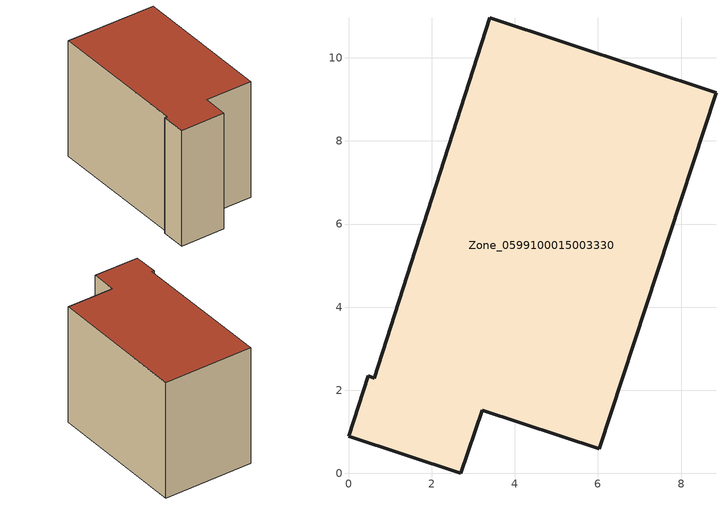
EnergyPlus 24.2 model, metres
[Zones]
Zone_0599100015003330
 floor ground (C_G): 3.4,10.97 8.84,9.16 6.04,0.59 3.21,1.53 2.71,0 0,0.9 0.47,2.35 0.62,2.3 z0.94
 wall outside (C_F): 0.47,2.35 0,0.9 2.71,0 3.21,1.53 6.04,0.59 8.84,9.16 3.4,10.97 0.62,2.3 0.47,2.35 z0.94:8.56
 roof outside (C_R): 3.4,10.97 0.62,2.3 0.47,2.35 0,0.9 2.71,0 3.21,1.53 6.04,0.59 8.84,9.16 z8.56
[BUILDING]
Pand.0599100015003330: North Axis=0; Terrain=City; Loads Convergence Tolerance Value=0.04; Temperature Convergence Tolerance Value=0.4; Solar Distribution=FullExterior; Maximum Number of Warmup Days=25; Minimum Number of Warmup Days=1
[Site:Location]
Rotterdam.The.Hague.AP_ZH_NLD Design_Conditions: Latitude=51.96; Longitude=4.45; Time Zone=1; Elevation=-4.5
[SITE:GROUNDTEMPERATURE:BUILDINGSURFACE]
18, 18, 18, 18, 18, 18, 18, 18, 18, 18, 18, 18
[MATERIAL] Thermal Absorptance=0.9; Solar Absorptance=0.7; Visible Absorptance=0.7
Name | Roughness | Thickness | Conductivity | Density | Specific Heat
G.TI.1965-1974 | MediumSmooth | 0.15 | 0.882353 | 540 | 1210
F.TI.1965-1974 | Rough | 0.3 | 0.697674 | 1920 | 840
R.TI.1965-1974 | MediumRough | 0.2 | 0.232558 | 1500 | 1000
[CONSTRUCTION]
C_G: G.TI.1965-1974
C_F: F.TI.1965-1974
C_R: R.TI.1965-1974
[ZONE]
Zone_0599100015003330: Type=1; Multiplier=1; Ceiling Height=Autocalculate; Volume=Autocalculate; Floor Area=autocalculate; Part of Total Floor Area=Yes
[ZONEINFILTRATION:DESIGNFLOWRATE]
Infil_Zone_0599100015003330: Zone or ZoneList or Space or SpaceList=Zone_0599100015003330; Schedule=AlwaysOn; Design Flow Rate Calculation Method=Flow/Area; Flow Rate per Floor Area=0.003; Constant Term Coefficient=1; Temperature Term Coefficient=0; Velocity Term Coefficient=0; Velocity Squared Term Coefficient=0
[HVACTEMPLATE:ZONE:IDEALLOADSAIRSYSTEM]
Zone_0599100015003330: Maximum Heating Supply Air Temperature=50; Minimum Cooling Supply Air Temperature=13; Maximum Heating Supply Air Humidity Ratio=0.0156; Minimum Cooling Supply Air Humidity Ratio=0.0077; Heating Limit=NoLimit; Cooling Limit=NoLimit; Dehumidification Control Type=ConstantSensibleHeatRatio; Cooling Sensible Heat Ratio=0.7; Dehumidification Setpoint=60; Humidification Control Type=None; Humidification Setpoint=30; Outdoor Air Method=None; Outdoor Air Flow Rate per Person=0.00944; Outdoor Air Flow Rate per Zone Floor Area=0; Outdoor Air Flow Rate per Zone=0; Demand Controlled Ventilation Type=None; Outdoor Air Economizer Type=NoEconomizer; Heat Recovery Type=None; Sensible Heat Recovery Effectiveness=0.7; Latent Heat Recovery Effectiveness=0.65
[ZONECONTROL:THERMOSTAT]
ThermostatControl_Zone_0599100015003330: Zone or ZoneList=Zone_0599100015003330; Control Type Schedule=DualSetpointControlType; Control 1=Thermostat_Zone_0599100015003330; Temperature Difference Between Cutout And Setpoint=0
[THERMOSTATSETPOINT:DUALSETPOINT]
Thermostat_Zone_0599100015003330: Heating Setpoint Temperature Schedule=HeatingSetpoint_Zone_0599100015003330; Cooling Setpoint Temperature Schedule=CoolingSetpoint_Zone_0599100015003330
[SCHEDULE:COMPACT]
HeatingSetpoint_Zone_0599100015003330: Through: 12/31, For: AllDays, Until: 24:00, 21
CoolingSetpoint_Zone_0599100015003330: Through: 12/31, For: AllDays, Until: 24:00, 24
DualSetpointControlType: Through: 12/31, For: AllDays, Until: 24:00, 4
AlwaysOn: Through: 12/31, For: AllDays, Until: 24:00, 1
